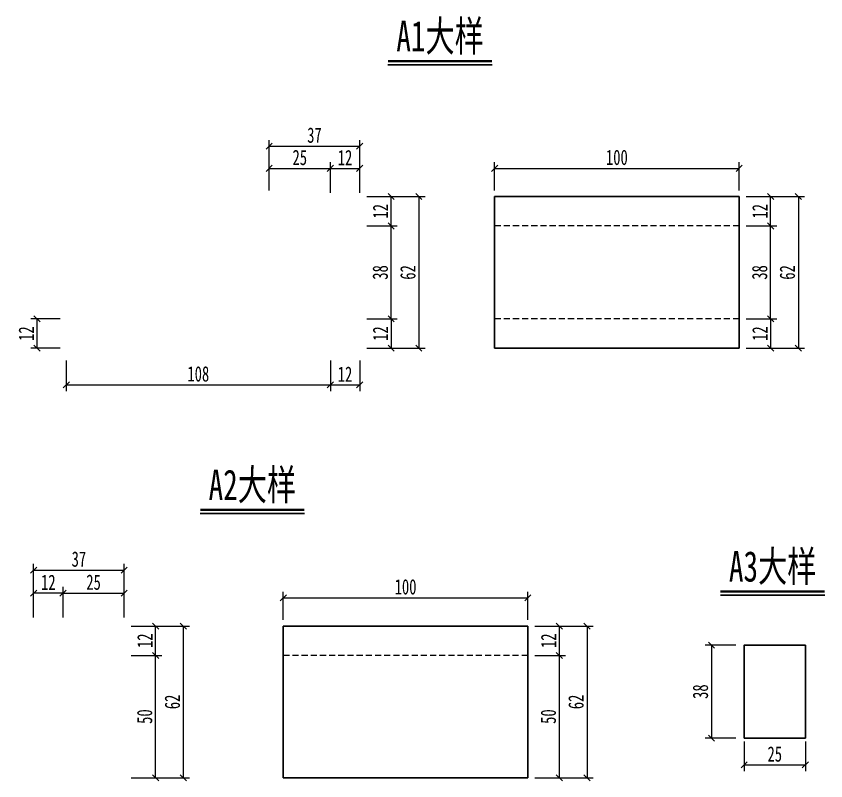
# Model space of a CAD drawing. Header units: millimetres. Extents: x 540604 to 792292, y 37533 to 153832.
# Drawn here: x 618680.8 to 619011.9, y 37533 to 37845.5 of the extents above; entities that cross this region are included whole.
import ezdxf
from ezdxf.enums import TextEntityAlignment as Align

# ---------------------------------------------------------------- set-up
doc = ezdxf.new("R2010")
doc.units = ezdxf.units.MM
doc.linetypes.add('DASHED', pattern=[0.75, 0.5, -0.25])
doc.layers.get('Defpoints').update_dxf_attribs({"color": 8})
for name, color, linetype, lineweight in [('标注线及字体', 2, 'Continuous', 15), ('细实线', 4, 'Continuous', 15), ('虚线', 7, 'DASHED', 13), ('钢板粗线', 1, 'Continuous', 25)]:
    doc.layers.add(name, color=color, linetype=linetype, lineweight=lineweight)
doc.styles.add('111', font='', dxfattribs={"width": 0.7})
doc.styles.get('111').set_extended_font_data('仿宋_GB2312')
doc.dimstyles.new('200', dxfattribs={"dimscale": 0, "dimtxt": 2.5, "dimasz": 1, "dimexe": 1, "dimexo": 1, "dimgap": 0.6, "dimtad": 1, "dimdec": 0, "dimdsep": 46, "dimtxsty": '111', "dimblk": 'OBLIQUE', "dimcen": 0, "dimclrd": 4, "dimclre": 4, "dimclrt": 4, "dimadec": 1, "dimazin": 2, "dimtfac": 1, "dimtdec": 0, "dimtix": 1, "dimtmove": 2, "dimatfit": 3, "dimfxl": 4, "dimfxlon": 1, "dimtolj": 1, "dimlwd": -1, "dimlwe": -1, "dimarcsym": 0})

# ---------------------------------------------------------------- blocks, each defined once
blk = doc.blocks.new('_Oblique')
at = {"color": 0, "linetype": 'ByBlock', "lineweight": -2}
blk.add_line((-0.5, -0.5), (0.5, 0.5), dxfattribs=at)
blk = doc.blocks.new('*D61')
at = {"layer": 'Defpoints', "color": 0, "transparency": 16777216}
for p in [(618701.24, 37721.75), (618689.26, 37709.75), (618701.24, 37709.75)]:
    blk.add_point(p, dxfattribs=at)
at = {"layer": '细实线', "color": 4, "transparency": 16777216}
for p, q in [((618698.74, 37721.75), (618686.76, 37721.75)), ((618689.26, 37721.75), (618689.26, 37709.75)), ((618698.74, 37709.75), (618686.76, 37709.75))]:
    blk.add_line(p, q, dxfattribs=at)
at = {"layer": '细实线', "color": 4, "transparency": 16777216, "xscale": 2.5, "yscale": 2.5, "zscale": 2.5}
for p, rotation in [((618689.26, 37721.75), 90), ((618689.26, 37709.75), 270)]:
    blk.add_blockref('_Oblique', p, dxfattribs=dict(at, rotation=rotation))
at = {"layer": '细实线', "color": 4, "transparency": 16777216, "insert": (618684.86, 37715.75), "char_height": 6.25, "attachment_point": 5, "rotation": 90, "style": '111'}
blk.add_mtext('\\A1;12', dxfattribs=at)
blk = doc.blocks.new('*D62')
at = {"layer": 'Defpoints', "color": 0, "transparency": 16777216}
for p in [(618809.24, 37721.75), (618701.24, 37709.75), (618809.24, 37694.78)]:
    blk.add_point(p, dxfattribs=at)
at = {"layer": '细实线', "color": 4, "transparency": 16777216}
for p, q in [((618701.24, 37704.78), (618701.24, 37692.28)), ((618809.24, 37704.78), (618809.24, 37692.28)), ((618701.24, 37694.78), (618809.24, 37694.78))]:
    blk.add_line(p, q, dxfattribs=at)
at = {"layer": '细实线', "color": 4, "transparency": 16777216, "xscale": 2.5, "yscale": 2.5, "zscale": 2.5, "rotation": 180}
blk.add_blockref('_Oblique', (618701.24, 37694.78), dxfattribs=at)
at = {"layer": '细实线', "color": 4, "transparency": 16777216, "xscale": 2.5, "yscale": 2.5, "zscale": 2.5}
blk.add_blockref('_Oblique', (618809.24, 37694.78), dxfattribs=at)
at = {"layer": '细实线', "color": 4, "transparency": 16777216, "insert": (618755.24, 37699.25), "char_height": 6.25, "attachment_point": 5, "style": '111'}
blk.add_mtext('\\A1;108', dxfattribs=at)
blk = doc.blocks.new('*D63')
at = {"layer": 'Defpoints', "color": 0, "transparency": 16777216}
for p in [(618809.24, 37721.75), (618821.24, 37721.75), (618821.24, 37694.78)]:
    blk.add_point(p, dxfattribs=at)
at = {"layer": '细实线', "color": 4, "transparency": 16777216}
for p, q in [((618809.24, 37704.78), (618809.24, 37692.28)), ((618821.24, 37704.78), (618821.24, 37692.28)), ((618809.24, 37694.78), (618821.24, 37694.78))]:
    blk.add_line(p, q, dxfattribs=at)
at = {"layer": '细实线', "color": 4, "transparency": 16777216, "xscale": 2.5, "yscale": 2.5, "zscale": 2.5, "rotation": 180}
blk.add_blockref('_Oblique', (618809.24, 37694.78), dxfattribs=at)
at = {"layer": '细实线', "color": 4, "transparency": 16777216, "xscale": 2.5, "yscale": 2.5, "zscale": 2.5}
blk.add_blockref('_Oblique', (618821.24, 37694.78), dxfattribs=at)
at = {"layer": '细实线', "color": 4, "transparency": 16777216, "insert": (618815.24, 37699.18), "char_height": 6.25, "attachment_point": 5, "style": '111'}
blk.add_mtext('\\A1;12', dxfattribs=at)
blk = doc.blocks.new('*D64')
at = {"layer": 'Defpoints', "color": 0, "transparency": 16777216}
for p in [(618809.24, 37721.75), (618810.22, 37709.75), (618834.13, 37709.75)]:
    blk.add_point(p, dxfattribs=at)
at = {"layer": '细实线', "color": 4, "transparency": 16777216}
for p, q in [((618824.13, 37721.75), (618836.63, 37721.75)), ((618834.13, 37721.75), (618834.13, 37709.75)), ((618824.13, 37709.75), (618836.63, 37709.75))]:
    blk.add_line(p, q, dxfattribs=at)
at = {"layer": '细实线', "color": 4, "transparency": 16777216, "xscale": 2.5, "yscale": 2.5, "zscale": 2.5}
for p, rotation in [((618834.13, 37721.75), 90), ((618834.13, 37709.75), 270)]:
    blk.add_blockref('_Oblique', p, dxfattribs=dict(at, rotation=rotation))
at = {"layer": '细实线', "color": 4, "transparency": 16777216, "insert": (618829.72, 37715.75), "char_height": 6.25, "attachment_point": 5, "rotation": 90, "style": '111'}
blk.add_mtext('\\A1;12', dxfattribs=at)
blk = doc.blocks.new('*D65')
at = {"layer": 'Defpoints', "color": 0, "transparency": 16777216}
for p in [(618809.24, 37759.75), (618834.13, 37759.75), (618809.24, 37721.75)]:
    blk.add_point(p, dxfattribs=at)
at = {"layer": '细实线', "color": 4, "transparency": 16777216}
for p, q in [((618824.13, 37759.75), (618836.63, 37759.75)), ((618834.13, 37721.75), (618834.13, 37759.75)), ((618824.13, 37721.75), (618836.63, 37721.75))]:
    blk.add_line(p, q, dxfattribs=at)
at = {"layer": '细实线', "color": 4, "transparency": 16777216, "xscale": 2.5, "yscale": 2.5, "zscale": 2.5}
for p, rotation in [((618834.13, 37759.75), 90), ((618834.13, 37721.75), 270)]:
    blk.add_blockref('_Oblique', p, dxfattribs=dict(at, rotation=rotation))
at = {"layer": '细实线', "color": 4, "transparency": 16777216, "insert": (618829.66, 37740.75), "char_height": 6.25, "attachment_point": 5, "rotation": 90, "style": '111'}
blk.add_mtext('\\A1;38', dxfattribs=at)
blk = doc.blocks.new('*D66')
at = {"layer": 'Defpoints', "color": 0, "transparency": 16777216}
for p in [(618809.24, 37771.75), (618834.13, 37771.75), (618809.24, 37759.75)]:
    blk.add_point(p, dxfattribs=at)
at = {"layer": '细实线', "color": 4, "transparency": 16777216}
for p, q in [((618824.13, 37771.75), (618836.63, 37771.75)), ((618834.13, 37759.75), (618834.13, 37771.75)), ((618824.13, 37759.75), (618836.63, 37759.75))]:
    blk.add_line(p, q, dxfattribs=at)
at = {"layer": '细实线', "color": 4, "transparency": 16777216, "xscale": 2.5, "yscale": 2.5, "zscale": 2.5}
for p, rotation in [((618834.13, 37771.75), 90), ((618834.13, 37759.75), 270)]:
    blk.add_blockref('_Oblique', p, dxfattribs=dict(at, rotation=rotation))
at = {"layer": '细实线', "color": 4, "transparency": 16777216, "insert": (618829.72, 37765.75), "char_height": 6.25, "attachment_point": 5, "rotation": 90, "style": '111'}
blk.add_mtext('\\A1;12', dxfattribs=at)
blk = doc.blocks.new('*D67')
at = {"layer": 'Defpoints', "color": 0, "transparency": 16777216}
for p in [(618821.24, 37771.75), (618821.24, 37709.75), (618845.45, 37709.75)]:
    blk.add_point(p, dxfattribs=at)
at = {"layer": '细实线', "color": 4, "transparency": 16777216}
for p, q in [((618835.45, 37771.75), (618847.95, 37771.75)), ((618845.45, 37771.75), (618845.45, 37709.75)), ((618835.45, 37709.75), (618847.95, 37709.75))]:
    blk.add_line(p, q, dxfattribs=at)
at = {"layer": '细实线', "color": 4, "transparency": 16777216, "xscale": 2.5, "yscale": 2.5, "zscale": 2.5}
for p, rotation in [((618845.45, 37771.75), 90), ((618845.45, 37709.75), 270)]:
    blk.add_blockref('_Oblique', p, dxfattribs=dict(at, rotation=rotation))
at = {"layer": '细实线', "color": 4, "transparency": 16777216, "insert": (618840.98, 37740.75), "char_height": 6.25, "attachment_point": 5, "rotation": 90, "style": '111'}
blk.add_mtext('\\A1;62', dxfattribs=at)
blk = doc.blocks.new('*D68')
at = {"layer": 'Defpoints', "color": 0, "transparency": 16777216}
for p in [(618809.24, 37783.29), (618784.24, 37771.75), (618809.24, 37759.75)]:
    blk.add_point(p, dxfattribs=at)
at = {"layer": '细实线', "color": 4, "transparency": 16777216}
for p, q in [((618784.24, 37774.25), (618784.24, 37785.79)), ((618784.24, 37783.29), (618809.24, 37783.29)), ((618809.24, 37773.29), (618809.24, 37785.79))]:
    blk.add_line(p, q, dxfattribs=at)
at = {"layer": '细实线', "color": 4, "transparency": 16777216, "xscale": 2.5, "yscale": 2.5, "zscale": 2.5, "rotation": 180}
blk.add_blockref('_Oblique', (618784.24, 37783.29), dxfattribs=at)
at = {"layer": '细实线', "color": 4, "transparency": 16777216, "xscale": 2.5, "yscale": 2.5, "zscale": 2.5}
blk.add_blockref('_Oblique', (618809.24, 37783.29), dxfattribs=at)
at = {"layer": '细实线', "color": 4, "transparency": 16777216, "insert": (618796.74, 37787.7), "char_height": 6.25, "attachment_point": 5, "style": '111'}
blk.add_mtext('\\A1;25', dxfattribs=at)
blk = doc.blocks.new('*D69')
at = {"layer": 'Defpoints', "color": 0, "transparency": 16777216}
for p in [(618821.24, 37783.29), (618809.24, 37759.75), (618821.24, 37759.75)]:
    blk.add_point(p, dxfattribs=at)
at = {"layer": '细实线', "color": 4, "transparency": 16777216}
for p, q in [((618809.24, 37773.29), (618809.24, 37785.79)), ((618809.24, 37783.29), (618821.24, 37783.29)), ((618821.24, 37773.29), (618821.24, 37785.79))]:
    blk.add_line(p, q, dxfattribs=at)
at = {"layer": '细实线', "color": 4, "transparency": 16777216, "xscale": 2.5, "yscale": 2.5, "zscale": 2.5, "rotation": 180}
blk.add_blockref('_Oblique', (618809.24, 37783.29), dxfattribs=at)
at = {"layer": '细实线', "color": 4, "transparency": 16777216, "xscale": 2.5, "yscale": 2.5, "zscale": 2.5}
blk.add_blockref('_Oblique', (618821.24, 37783.29), dxfattribs=at)
at = {"layer": '细实线', "color": 4, "transparency": 16777216, "insert": (618815.24, 37787.7), "char_height": 6.25, "attachment_point": 5, "style": '111'}
blk.add_mtext('\\A1;12', dxfattribs=at)
blk = doc.blocks.new('*D70')
at = {"layer": 'Defpoints', "color": 0, "transparency": 16777216}
for p in [(618821.24, 37792.35), (618784.24, 37771.75), (618821.24, 37771.75)]:
    blk.add_point(p, dxfattribs=at)
at = {"layer": '细实线', "color": 4, "transparency": 16777216}
for p, q in [((618784.24, 37782.35), (618784.24, 37794.85)), ((618821.24, 37782.35), (618821.24, 37794.85)), ((618784.24, 37792.35), (618821.24, 37792.35))]:
    blk.add_line(p, q, dxfattribs=at)
at = {"layer": '细实线', "color": 4, "transparency": 16777216, "xscale": 2.5, "yscale": 2.5, "zscale": 2.5, "rotation": 180}
blk.add_blockref('_Oblique', (618784.24, 37792.35), dxfattribs=at)
at = {"layer": '细实线', "color": 4, "transparency": 16777216, "xscale": 2.5, "yscale": 2.5, "zscale": 2.5}
blk.add_blockref('_Oblique', (618821.24, 37792.35), dxfattribs=at)
at = {"layer": '细实线', "color": 4, "transparency": 16777216, "insert": (618802.74, 37796.82), "char_height": 6.25, "attachment_point": 5, "style": '111'}
blk.add_mtext('\\A1;37', dxfattribs=at)
blk = doc.blocks.new('*D71')
at = {"layer": 'Defpoints', "color": 0, "transparency": 16777216}
for p in [(618964.42, 37721.75), (618965.4, 37709.75), (618989.31, 37709.75)]:
    blk.add_point(p, dxfattribs=at)
at = {"layer": '细实线', "color": 4, "transparency": 16777216}
for p, q in [((618979.31, 37721.75), (618991.81, 37721.75)), ((618989.31, 37721.75), (618989.31, 37709.75)), ((618979.31, 37709.75), (618991.81, 37709.75))]:
    blk.add_line(p, q, dxfattribs=at)
at = {"layer": '细实线', "color": 4, "transparency": 16777216, "xscale": 2.5, "yscale": 2.5, "zscale": 2.5}
for p, rotation in [((618989.31, 37721.75), 90), ((618989.31, 37709.75), 270)]:
    blk.add_blockref('_Oblique', p, dxfattribs=dict(at, rotation=rotation))
at = {"layer": '细实线', "color": 4, "transparency": 16777216, "insert": (618984.9, 37715.75), "char_height": 6.25, "attachment_point": 5, "rotation": 90, "style": '111'}
blk.add_mtext('\\A1;12', dxfattribs=at)
blk = doc.blocks.new('*D72')
at = {"layer": 'Defpoints', "color": 0, "transparency": 16777216}
for p in [(618964.42, 37759.75), (618989.31, 37759.75), (618964.42, 37721.75)]:
    blk.add_point(p, dxfattribs=at)
at = {"layer": '细实线', "color": 4, "transparency": 16777216}
for p, q in [((618979.31, 37759.75), (618991.81, 37759.75)), ((618989.31, 37721.75), (618989.31, 37759.75)), ((618979.31, 37721.75), (618991.81, 37721.75))]:
    blk.add_line(p, q, dxfattribs=at)
at = {"layer": '细实线', "color": 4, "transparency": 16777216, "xscale": 2.5, "yscale": 2.5, "zscale": 2.5}
for p, rotation in [((618989.31, 37759.75), 90), ((618989.31, 37721.75), 270)]:
    blk.add_blockref('_Oblique', p, dxfattribs=dict(at, rotation=rotation))
at = {"layer": '细实线', "color": 4, "transparency": 16777216, "insert": (618984.83, 37740.75), "char_height": 6.25, "attachment_point": 5, "rotation": 90, "style": '111'}
blk.add_mtext('\\A1;38', dxfattribs=at)
blk = doc.blocks.new('*D73')
at = {"layer": 'Defpoints', "color": 0, "transparency": 16777216}
for p in [(618964.42, 37771.75), (618989.31, 37771.75), (618964.42, 37759.75)]:
    blk.add_point(p, dxfattribs=at)
at = {"layer": '细实线', "color": 4, "transparency": 16777216}
for p, q in [((618979.31, 37771.75), (618991.81, 37771.75)), ((618989.31, 37759.75), (618989.31, 37771.75)), ((618979.31, 37759.75), (618991.81, 37759.75))]:
    blk.add_line(p, q, dxfattribs=at)
at = {"layer": '细实线', "color": 4, "transparency": 16777216, "xscale": 2.5, "yscale": 2.5, "zscale": 2.5}
for p, rotation in [((618989.31, 37771.75), 90), ((618989.31, 37759.75), 270)]:
    blk.add_blockref('_Oblique', p, dxfattribs=dict(at, rotation=rotation))
at = {"layer": '细实线', "color": 4, "transparency": 16777216, "insert": (618984.9, 37765.75), "char_height": 6.25, "attachment_point": 5, "rotation": 90, "style": '111'}
blk.add_mtext('\\A1;12', dxfattribs=at)
blk = doc.blocks.new('*D74')
at = {"layer": 'Defpoints', "color": 0, "transparency": 16777216}
for p in [(618976.42, 37771.75), (618976.42, 37709.75), (619000.63, 37709.75)]:
    blk.add_point(p, dxfattribs=at)
at = {"layer": '细实线', "color": 4, "transparency": 16777216}
for p, q in [((618990.63, 37771.75), (619003.13, 37771.75)), ((619000.63, 37771.75), (619000.63, 37709.75)), ((618990.63, 37709.75), (619003.13, 37709.75))]:
    blk.add_line(p, q, dxfattribs=at)
at = {"layer": '细实线', "color": 4, "transparency": 16777216, "xscale": 2.5, "yscale": 2.5, "zscale": 2.5}
for p, rotation in [((619000.63, 37771.75), 90), ((619000.63, 37709.75), 270)]:
    blk.add_blockref('_Oblique', p, dxfattribs=dict(at, rotation=rotation))
at = {"layer": '细实线', "color": 4, "transparency": 16777216, "insert": (618996.16, 37740.75), "char_height": 6.25, "attachment_point": 5, "rotation": 90, "style": '111'}
blk.add_mtext('\\A1;62', dxfattribs=at)
blk = doc.blocks.new('*D75')
at = {"layer": 'Defpoints', "color": 0, "transparency": 16777216}
for p in [(618976.42, 37783.29), (618876.42, 37771.75), (618976.42, 37771.75)]:
    blk.add_point(p, dxfattribs=at)
at = {"layer": '细实线', "color": 4, "transparency": 16777216}
for p, q in [((618876.42, 37774.25), (618876.42, 37785.79)), ((618876.42, 37783.29), (618976.42, 37783.29)), ((618976.42, 37774.25), (618976.42, 37785.79))]:
    blk.add_line(p, q, dxfattribs=at)
at = {"layer": '细实线', "color": 4, "transparency": 16777216, "xscale": 2.5, "yscale": 2.5, "zscale": 2.5, "rotation": 180}
blk.add_blockref('_Oblique', (618876.42, 37783.29), dxfattribs=at)
at = {"layer": '细实线', "color": 4, "transparency": 16777216, "xscale": 2.5, "yscale": 2.5, "zscale": 2.5}
blk.add_blockref('_Oblique', (618976.42, 37783.29), dxfattribs=at)
at = {"layer": '细实线', "color": 4, "transparency": 16777216, "insert": (618926.42, 37787.76), "char_height": 6.25, "attachment_point": 5, "style": '111'}
blk.add_mtext('\\A1;100', dxfattribs=at)
blk = doc.blocks.new('*D76')
at = {"layer": 'Defpoints', "color": 0, "transparency": 16777216}
for p in [(618712.9, 37584.2), (618737.79, 37584.2), (618698.88, 37534.2)]:
    blk.add_point(p, dxfattribs=at)
at = {"layer": '细实线', "color": 4, "transparency": 16777216}
for p, q in [((618727.79, 37584.2), (618740.29, 37584.2)), ((618737.79, 37534.2), (618737.79, 37584.2)), ((618727.79, 37534.2), (618740.29, 37534.2))]:
    blk.add_line(p, q, dxfattribs=at)
at = {"layer": '细实线', "color": 4, "transparency": 16777216, "xscale": 2.5, "yscale": 2.5, "zscale": 2.5}
for p, rotation in [((618737.79, 37584.2), 90), ((618737.79, 37534.2), 270)]:
    blk.add_blockref('_Oblique', p, dxfattribs=dict(at, rotation=rotation))
at = {"layer": '细实线', "color": 4, "transparency": 16777216, "insert": (618733.31, 37559.2), "char_height": 6.25, "attachment_point": 5, "rotation": 90, "style": '111'}
blk.add_mtext('\\A1;50', dxfattribs=at)
blk = doc.blocks.new('*D77')
at = {"layer": 'Defpoints', "color": 0, "transparency": 16777216}
for p in [(618712.9, 37596.2), (618737.79, 37596.2), (618712.9, 37584.2)]:
    blk.add_point(p, dxfattribs=at)
at = {"layer": '细实线', "color": 4, "transparency": 16777216}
for p, q in [((618727.79, 37596.2), (618740.29, 37596.2)), ((618737.79, 37584.2), (618737.79, 37596.2)), ((618727.79, 37584.2), (618740.29, 37584.2))]:
    blk.add_line(p, q, dxfattribs=at)
at = {"layer": '细实线', "color": 4, "transparency": 16777216, "xscale": 2.5, "yscale": 2.5, "zscale": 2.5}
for p, rotation in [((618737.79, 37596.2), 90), ((618737.79, 37584.2), 270)]:
    blk.add_blockref('_Oblique', p, dxfattribs=dict(at, rotation=rotation))
at = {"layer": '细实线', "color": 4, "transparency": 16777216, "insert": (618733.38, 37590.2), "char_height": 6.25, "attachment_point": 5, "rotation": 90, "style": '111'}
blk.add_mtext('\\A1;12', dxfattribs=at)
blk = doc.blocks.new('*D78')
at = {"layer": 'Defpoints', "color": 0, "transparency": 16777216}
for p in [(618724.9, 37596.2), (618724.9, 37534.2), (618749.11, 37534.2)]:
    blk.add_point(p, dxfattribs=at)
at = {"layer": '细实线', "color": 4, "transparency": 16777216}
for p, q in [((618739.11, 37596.2), (618751.61, 37596.2)), ((618749.11, 37596.2), (618749.11, 37534.2)), ((618739.11, 37534.2), (618751.61, 37534.2))]:
    blk.add_line(p, q, dxfattribs=at)
at = {"layer": '细实线', "color": 4, "transparency": 16777216, "xscale": 2.5, "yscale": 2.5, "zscale": 2.5}
for p, rotation in [((618749.11, 37596.2), 90), ((618749.11, 37534.2), 270)]:
    blk.add_blockref('_Oblique', p, dxfattribs=dict(at, rotation=rotation))
at = {"layer": '细实线', "color": 4, "transparency": 16777216, "insert": (618744.64, 37565.2), "char_height": 6.25, "attachment_point": 5, "rotation": 90, "style": '111'}
blk.add_mtext('\\A1;62', dxfattribs=at)
blk = doc.blocks.new('*D79')
at = {"layer": 'Defpoints', "color": 0, "transparency": 16777216}
for p in [(618687.9, 37609.69), (618687.9, 37596.2), (618699.9, 37584.2)]:
    blk.add_point(p, dxfattribs=at)
at = {"layer": '细实线', "color": 4, "transparency": 16777216}
for p, q in [((618687.9, 37599.69), (618687.9, 37612.19)), ((618699.9, 37599.69), (618699.9, 37612.19)), ((618699.9, 37609.69), (618687.9, 37609.69))]:
    blk.add_line(p, q, dxfattribs=at)
at = {"layer": '细实线', "color": 4, "transparency": 16777216, "xscale": 2.5, "yscale": 2.5, "zscale": 2.5, "rotation": 180}
blk.add_blockref('_Oblique', (618687.9, 37609.69), dxfattribs=at)
at = {"layer": '细实线', "color": 4, "transparency": 16777216, "xscale": 2.5, "yscale": 2.5, "zscale": 2.5}
blk.add_blockref('_Oblique', (618699.9, 37609.69), dxfattribs=at)
at = {"layer": '细实线', "color": 4, "transparency": 16777216, "insert": (618693.9, 37614.09), "char_height": 6.25, "attachment_point": 5, "style": '111'}
blk.add_mtext('\\A1;12', dxfattribs=at)
blk = doc.blocks.new('*D80')
at = {"layer": 'Defpoints', "color": 0, "transparency": 16777216}
for p in [(618724.9, 37609.69), (618724.9, 37596.2), (618699.9, 37584.2)]:
    blk.add_point(p, dxfattribs=at)
at = {"layer": '细实线', "color": 4, "transparency": 16777216}
for p, q in [((618699.9, 37599.69), (618699.9, 37612.19)), ((618724.9, 37599.69), (618724.9, 37612.19)), ((618699.9, 37609.69), (618724.9, 37609.69))]:
    blk.add_line(p, q, dxfattribs=at)
at = {"layer": '细实线', "color": 4, "transparency": 16777216, "xscale": 2.5, "yscale": 2.5, "zscale": 2.5, "rotation": 180}
blk.add_blockref('_Oblique', (618699.9, 37609.69), dxfattribs=at)
at = {"layer": '细实线', "color": 4, "transparency": 16777216, "xscale": 2.5, "yscale": 2.5, "zscale": 2.5}
blk.add_blockref('_Oblique', (618724.9, 37609.69), dxfattribs=at)
at = {"layer": '细实线', "color": 4, "transparency": 16777216, "insert": (618712.4, 37614.09), "char_height": 6.25, "attachment_point": 5, "style": '111'}
blk.add_mtext('\\A1;25', dxfattribs=at)
blk = doc.blocks.new('*D81')
at = {"layer": 'Defpoints', "color": 0, "transparency": 16777216}
for p in [(618724.9, 37619.07), (618724.9, 37605.58), (618687.9, 37596.2)]:
    blk.add_point(p, dxfattribs=at)
at = {"layer": '细实线', "color": 4, "transparency": 16777216}
for p, q in [((618687.9, 37609.07), (618687.9, 37621.57)), ((618724.9, 37609.07), (618724.9, 37621.57)), ((618687.9, 37619.07), (618724.9, 37619.07))]:
    blk.add_line(p, q, dxfattribs=at)
at = {"layer": '细实线', "color": 4, "transparency": 16777216, "xscale": 2.5, "yscale": 2.5, "zscale": 2.5, "rotation": 180}
blk.add_blockref('_Oblique', (618687.9, 37619.07), dxfattribs=at)
at = {"layer": '细实线', "color": 4, "transparency": 16777216, "xscale": 2.5, "yscale": 2.5, "zscale": 2.5}
blk.add_blockref('_Oblique', (618724.9, 37619.07), dxfattribs=at)
at = {"layer": '细实线', "color": 4, "transparency": 16777216, "insert": (618706.4, 37623.54), "char_height": 6.25, "attachment_point": 5, "style": '111'}
blk.add_mtext('\\A1;37', dxfattribs=at)
blk = doc.blocks.new('*D82')
at = {"layer": 'Defpoints', "color": 0, "transparency": 16777216}
for p in [(618878, 37584.2), (618902.89, 37584.2), (618878, 37534.2)]:
    blk.add_point(p, dxfattribs=at)
at = {"layer": '细实线', "color": 4, "transparency": 16777216}
for p, q in [((618892.89, 37584.2), (618905.39, 37584.2)), ((618902.89, 37534.2), (618902.89, 37584.2)), ((618892.89, 37534.2), (618905.39, 37534.2))]:
    blk.add_line(p, q, dxfattribs=at)
at = {"layer": '细实线', "color": 4, "transparency": 16777216, "xscale": 2.5, "yscale": 2.5, "zscale": 2.5}
for p, rotation in [((618902.89, 37584.2), 90), ((618902.89, 37534.2), 270)]:
    blk.add_blockref('_Oblique', p, dxfattribs=dict(at, rotation=rotation))
at = {"layer": '细实线', "color": 4, "transparency": 16777216, "insert": (618898.41, 37559.2), "char_height": 6.25, "attachment_point": 5, "rotation": 90, "style": '111'}
blk.add_mtext('\\A1;50', dxfattribs=at)
blk = doc.blocks.new('*D83')
at = {"layer": 'Defpoints', "color": 0, "transparency": 16777216}
for p in [(618878, 37596.2), (618902.89, 37596.2), (618878, 37584.2)]:
    blk.add_point(p, dxfattribs=at)
at = {"layer": '细实线', "color": 4, "transparency": 16777216}
for p, q in [((618892.89, 37596.2), (618905.39, 37596.2)), ((618902.89, 37584.2), (618902.89, 37596.2)), ((618892.89, 37584.2), (618905.39, 37584.2))]:
    blk.add_line(p, q, dxfattribs=at)
at = {"layer": '细实线', "color": 4, "transparency": 16777216, "xscale": 2.5, "yscale": 2.5, "zscale": 2.5}
for p, rotation in [((618902.89, 37596.2), 90), ((618902.89, 37584.2), 270)]:
    blk.add_blockref('_Oblique', p, dxfattribs=dict(at, rotation=rotation))
at = {"layer": '细实线', "color": 4, "transparency": 16777216, "insert": (618898.48, 37590.2), "char_height": 6.25, "attachment_point": 5, "rotation": 90, "style": '111'}
blk.add_mtext('\\A1;12', dxfattribs=at)
blk = doc.blocks.new('*D84')
at = {"layer": 'Defpoints', "color": 0, "transparency": 16777216}
for p in [(618890, 37596.2), (618890, 37534.2), (618914.21, 37534.2)]:
    blk.add_point(p, dxfattribs=at)
at = {"layer": '细实线', "color": 4, "transparency": 16777216}
for p, q in [((618904.21, 37596.2), (618916.71, 37596.2)), ((618914.21, 37596.2), (618914.21, 37534.2)), ((618904.21, 37534.2), (618916.71, 37534.2))]:
    blk.add_line(p, q, dxfattribs=at)
at = {"layer": '细实线', "color": 4, "transparency": 16777216, "xscale": 2.5, "yscale": 2.5, "zscale": 2.5}
for p, rotation in [((618914.21, 37596.2), 90), ((618914.21, 37534.2), 270)]:
    blk.add_blockref('_Oblique', p, dxfattribs=dict(at, rotation=rotation))
at = {"layer": '细实线', "color": 4, "transparency": 16777216, "insert": (618909.74, 37565.2), "char_height": 6.25, "attachment_point": 5, "rotation": 90, "style": '111'}
blk.add_mtext('\\A1;62', dxfattribs=at)
blk = doc.blocks.new('*D85')
at = {"layer": 'Defpoints', "color": 0, "transparency": 16777216}
for p in [(618890, 37607.74), (618790, 37596.2), (618890, 37596.2)]:
    blk.add_point(p, dxfattribs=at)
at = {"layer": '细实线', "color": 4, "transparency": 16777216}
for p, q in [((618790, 37598.7), (618790, 37610.24)), ((618790, 37607.74), (618890, 37607.74)), ((618890, 37598.7), (618890, 37610.24))]:
    blk.add_line(p, q, dxfattribs=at)
at = {"layer": '细实线', "color": 4, "transparency": 16777216, "xscale": 2.5, "yscale": 2.5, "zscale": 2.5, "rotation": 180}
blk.add_blockref('_Oblique', (618790, 37607.74), dxfattribs=at)
at = {"layer": '细实线', "color": 4, "transparency": 16777216, "xscale": 2.5, "yscale": 2.5, "zscale": 2.5}
blk.add_blockref('_Oblique', (618890, 37607.74), dxfattribs=at)
at = {"layer": '细实线', "color": 4, "transparency": 16777216, "insert": (618840, 37612.21), "char_height": 6.25, "attachment_point": 5, "style": '111'}
blk.add_mtext('\\A1;100', dxfattribs=at)
blk = doc.blocks.new('*D86')
at = {"layer": 'Defpoints', "color": 0, "transparency": 16777216}
for p in [(618978.5, 37588.4), (618965.09, 37550.4), (618978.5, 37550.4)]:
    blk.add_point(p, dxfattribs=at)
at = {"layer": '细实线', "color": 4, "transparency": 16777216}
for p, q in [((618975.09, 37588.4), (618962.59, 37588.4)), ((618965.09, 37588.4), (618965.09, 37550.4)), ((618975.09, 37550.4), (618962.59, 37550.4))]:
    blk.add_line(p, q, dxfattribs=at)
at = {"layer": '细实线', "color": 4, "transparency": 16777216, "xscale": 2.5, "yscale": 2.5, "zscale": 2.5}
for p, rotation in [((618965.09, 37588.4), 90), ((618965.09, 37550.4), 270)]:
    blk.add_blockref('_Oblique', p, dxfattribs=dict(at, rotation=rotation))
at = {"layer": '细实线', "color": 4, "transparency": 16777216, "insert": (618960.62, 37569.4), "char_height": 6.25, "attachment_point": 5, "rotation": 90, "style": '111'}
blk.add_mtext('\\A1;38', dxfattribs=at)
blk = doc.blocks.new('*D87')
at = {"layer": 'Defpoints', "color": 0, "transparency": 16777216}
for p in [(618978.5, 37551.47), (619003.5, 37551.47), (619003.5, 37539.45)]:
    blk.add_point(p, dxfattribs=at)
at = {"layer": '细实线', "color": 4, "transparency": 16777216}
for p, q in [((618978.5, 37548.97), (618978.5, 37536.95)), ((619003.5, 37548.97), (619003.5, 37536.95)), ((618978.5, 37539.45), (619003.5, 37539.45))]:
    blk.add_line(p, q, dxfattribs=at)
at = {"layer": '细实线', "color": 4, "transparency": 16777216, "xscale": 2.5, "yscale": 2.5, "zscale": 2.5, "rotation": 180}
blk.add_blockref('_Oblique', (618978.5, 37539.45), dxfattribs=at)
at = {"layer": '细实线', "color": 4, "transparency": 16777216, "xscale": 2.5, "yscale": 2.5, "zscale": 2.5}
blk.add_blockref('_Oblique', (619003.5, 37539.45), dxfattribs=at)
at = {"layer": '细实线', "color": 4, "transparency": 16777216, "insert": (618991, 37543.85), "char_height": 6.25, "attachment_point": 5, "style": '111'}
blk.add_mtext('\\A1;25', dxfattribs=at)

msp = doc.modelspace()

# ---------------------------------------------------------------- linework, layer by layer
at = {"color": 4}
for p, q in [((618832.78, 37825.6), (618875.41, 37825.6)), ((618756.01, 37642.17), (618798.63, 37642.17)), ((618968.79, 37608.85), (619011.41, 37608.85))]:
    msp.add_line(p, q, dxfattribs=at)
at = {"color": 6, "const_width": 0.9}
for points in [[(618832.78, 37827.1), (618875.41, 37827.1)], [(618756.01, 37643.67), (618798.63, 37643.67)], [(618968.79, 37610.35), (619011.41, 37610.35)]]:
    msp.add_lwpolyline(points, dxfattribs=at)
at = {"layer": '虚线', "ltscale": 5}
for p, q in [((618976.42, 37759.75), (618876.42, 37759.75)), ((618976.42, 37721.75), (618876.42, 37721.75)), ((618890, 37584.2), (618790, 37584.2))]:
    msp.add_line(p, q, dxfattribs=at)
at = {"layer": '钢板粗线'}
for p, q in [((618876.42, 37771.75), (618876.42, 37709.75)), ((618876.42, 37771.75), (618976.42, 37771.75)), ((618976.42, 37771.75), (618976.42, 37709.75)), ((618876.42, 37709.75), (618976.42, 37709.75)), ((618790, 37596.2), (618790, 37534.2)), ((618790, 37596.2), (618890, 37596.2)), ((618890, 37596.2), (618890, 37534.2)), ((618790, 37534.2), (618890, 37534.2))]:
    msp.add_line(p, q, dxfattribs=at)
msp.add_lwpolyline([(619003.5, 37588.4), (618978.5, 37588.4), (618978.5, 37550.4), (619003.5, 37550.4)], close=True, dxfattribs=at)

# ---------------------------------------------------------------- texts
at = {"layer": '标注线及字体', "color": 0, "style": '111', "width": 0.7}
for s, p in [('A1大样', (618854.12, 37837.63)), ('A2大样', (618777.34, 37654.2)), ('A3大样', (618990.13, 37620.88))]:
    msp.add_text(s, height=12.5, dxfattribs=at).set_placement(p, align=Align.MIDDLE)

# ---------------------------------------------------------------- dimensions: what is measured, and where the dimension line sits
at = {"layer": '细实线'}
for base, p1, p2, picture, middle in [((618821.24, 37792.35), (618784.24, 37771.75), (618821.24, 37771.75), '*D70', (618802.74, 37796.82)), ((618809.24, 37783.29), (618784.24, 37771.75), (618809.24, 37759.75), '*D68', (618796.74, 37787.7)), ((618821.24, 37783.29), (618809.24, 37759.75), (618821.24, 37759.75), '*D69', (618815.24, 37787.7)), ((618976.42, 37783.29), (618876.42, 37771.75), (618976.42, 37771.75), '*D75', (618926.42, 37787.76)), ((618809.24, 37694.78), (618701.24, 37709.75), (618809.24, 37721.75), '*D62', (618755.24, 37699.25)), ((618821.24, 37694.78), (618809.24, 37721.75), (618821.24, 37721.75), '*D63', (618815.24, 37699.18)), ((618687.9, 37609.69), (618699.9, 37584.2), (618687.9, 37596.2), '*D79', (618693.9, 37614.09)), ((618890, 37607.74), (618790, 37596.2), (618890, 37596.2), '*D85', (618840, 37612.21)), ((619003.5, 37539.45), (618978.5, 37551.47), (619003.5, 37551.47), '*D87', (618991, 37543.85))]:
    dim = msp.add_linear_dim(base=base, p1=p1, p2=p2, dimstyle='200', override={"dimscale": 2.5}, dxfattribs=at)
    dim.commit()
    dim.dimension.update_dxf_attribs({"geometry": picture, "text_midpoint": middle})
for base, p1, p2, angle, picture, middle in [((618834.13, 37771.75), (618809.24, 37759.75), (618809.24, 37771.75), 90, '*D66', (618829.72, 37765.75)), ((618845.45, 37709.75), (618821.24, 37771.75), (618821.24, 37709.75), 90, '*D67', (618840.98, 37740.75)), ((618989.31, 37771.75), (618964.42, 37759.75), (618964.42, 37771.75), 90, '*D73', (618984.9, 37765.75)), ((619000.63, 37709.75), (618976.42, 37771.75), (618976.42, 37709.75), 90, '*D74', (618996.16, 37740.75)), ((618834.13, 37759.75), (618809.24, 37721.75), (618809.24, 37759.75), 90, '*D65', (618829.66, 37740.75)), ((618989.31, 37759.75), (618964.42, 37721.75), (618964.42, 37759.75), 90, '*D72', (618984.83, 37740.75)), ((618689.26, 37709.75), (618701.24, 37721.75), (618701.24, 37709.75), 90, '*D61', (618684.86, 37715.75)), ((618834.13, 37709.75), (618809.24, 37721.75), (618810.22, 37709.75), 90, '*D64', (618829.72, 37715.75)), ((618989.31, 37709.75), (618964.42, 37721.75), (618965.4, 37709.75), 90, '*D71', (618984.9, 37715.75)), ((618724.9, 37619.07), (618687.9, 37596.2), (618724.9, 37605.58), 180, '*D81', (618706.4, 37623.54)), ((618724.9, 37609.69), (618699.9, 37584.2), (618724.9, 37596.2), 180, '*D80', (618712.4, 37614.09)), ((618737.79, 37596.2), (618712.9, 37584.2), (618712.9, 37596.2), 90, '*D77', (618733.38, 37590.2)), ((618749.11, 37534.2), (618724.9, 37596.2), (618724.9, 37534.2), 90, '*D78', (618744.64, 37565.2)), ((618902.89, 37596.2), (618878, 37584.2), (618878, 37596.2), 90, '*D83', (618898.48, 37590.2)), ((618914.21, 37534.2), (618890, 37596.2), (618890, 37534.2), 90, '*D84', (618909.74, 37565.2)), ((618965.09, 37550.4), (618978.5, 37588.4), (618978.5, 37550.4), 90, '*D86', (618960.62, 37569.4)), ((618737.79, 37584.2), (618698.88, 37534.2), (618712.9, 37584.2), 90, '*D76', (618733.31, 37559.2)), ((618902.89, 37584.2), (618878, 37534.2), (618878, 37584.2), 90, '*D82', (618898.41, 37559.2))]:
    dim = msp.add_linear_dim(base=base, p1=p1, p2=p2, angle=angle, dimstyle='200', override={"dimscale": 2.5}, dxfattribs=at)
    dim.commit()
    dim.dimension.update_dxf_attribs({"geometry": picture, "text_midpoint": middle})

doc.saveas('drawing.dxf')
